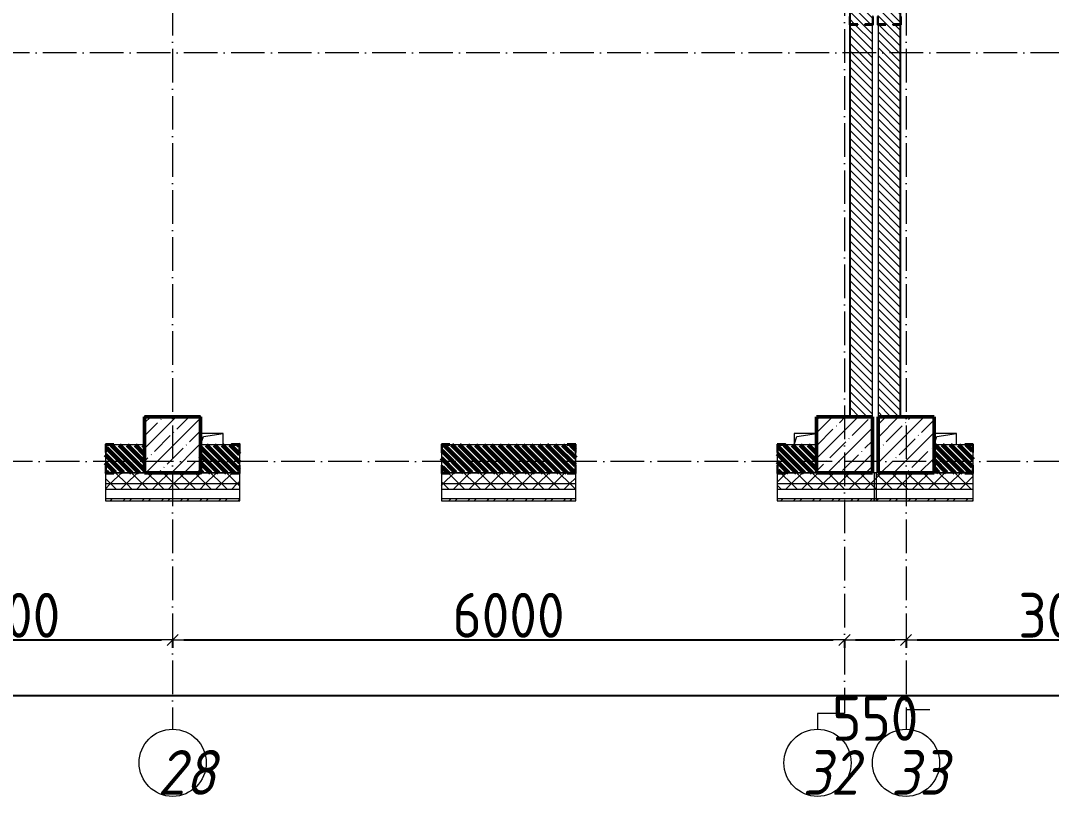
# Model space of a CAD drawing. Header units: millimetres. Extents: x -135211 to 49383, y -8033 to 228499.
# Drawn here: x -92350 to -83144, y 180224 to 187151 of the extents above; entities that cross this region are included whole.
import ezdxf

# ---------------------------------------------------------------- set-up
doc = ezdxf.new("R2010")
doc.units = ezdxf.units.MM
doc.linetypes.add('50_200_ШТРИХ_1Т_ш5_п1_п1_', pattern=[700, 500, -100, 0, -100])
for name, color, linetype, lineweight in [('2) Бетон', 5, 'Continuous', 60), ('A-____-____-DIMS', 7, 'Continuous', 9), ('A-GENM-____-MCUT', 7, 'Continuous', 25), ('A-GENM-____-OTLN', 7, 'Continuous', 9), ('A-GENM-____-OTLN-1', 7, 'Continuous', 25), ('A-WALL-____-MCUT', 7, 'Continuous', 13), ('A-WALL-____-MCUT-1', 7, 'Continuous', 9), ('A-WALL-____-OTLN', 7, 'Continuous', 9), ('A-WALL-____-PATT-1', 7, 'Continuous', 9), ('A-WALL-FNSH-MCUT-1', 7, 'Continuous', 9), ('S-COLS-____-MCUT', 7, 'Continuous', 50), ('S-COLS-____-OTLN', 7, 'Continuous', 9), ('S-GRID-____-IDEN', 7, 'Continuous', 9), ('S-GRID-____-OTLN', 7, 'Continuous', 9), ('S-GRID-____-OTLN-1', 7, '50_200_ШТРИХ_1Т_ш5_п1_п1_', 9)]:
    doc.layers.add(name, color=color, linetype=linetype, lineweight=lineweight)
doc.styles.add('ISOCPEUR_I_9', font='isocpeui.ttf', dxfattribs={"width": 0.9, "height": 250})
doc.styles.add('СПДС', font='isocpeur.ttf', dxfattribs={"width": 0.9})
doc.dimstyles.new('Размера А3', dxfattribs={"dimtxt": 200, "dimasz": 100, "dimexe": 70, "dimexo": 100, "dimgap": 20, "dimtad": 1, "dimdec": 0, "dimrnd": 10, "dimzin": 0, "dimdsep": 46, "dimtxsty": 'СПДС', "dimblk": 'ARROWHEAD_6', "dimcen": 1, "dimclrd": 256, "dimclre": 256, "dimclrt": 256, "dimazin": 0, "dimtfac": 1, "dimtdec": 0, "dimtmove": 2, "dimatfit": 3, "dimfxl": 1, "dimtolj": 1, "dimtzin": 0, "dimarcsym": 0})
pattern_1 = [(135, (-129942.255, 127932.027), (-35.35534, -35.35534), [])]
pattern_2 = [(45, (-129942.25, 127932.03), (-70.71068, 70.71068), []), (135, (-129942.25, 127932.03), (-70.71068, -70.71068), [])]
pattern_3 = [(45, (-129942.25, 127932.03), (-85.53659, 85.53659), []), (45, (-129885.23, 127932.03), (-85.53659, 85.53659), [])]

# ---------------------------------------------------------------- blocks, each defined once
blk = doc.blocks.new('BSC_Колонна _Прямоугольная - 500х500-V16-АР1_План отверстий 3 этажа в осях 1-64_Ю-ЯЯ')
at = {"layer": 'S-COLS-____-OTLN'}
h = blk.add_hatch(dxfattribs=at)
h.set_pattern_fill('FP_23', color=256, style=0, pattern_type=2)
h.set_pattern_definition([(45, (-44950, -55431.04), (-114.04925, 114.04925), []), (45, (-44835.95, -55431.04), (-114.04925, 114.04925), [201.613, -40.323, 3.353, -36.97])])
h.paths.add_polyline_path([(-250, -250), (250, -250), (250, 250), (-250, 250), (-250, 177.9)], flags=0)
at = {"layer": 'S-COLS-____-MCUT'}
for p, q in [((250, 250), (-250, 250)), ((-250, 250), (-250, -250)), ((250, -250), (250, 250)), ((-250, -250), (250, -250))]:
    blk.add_line(p, q, dxfattribs=at)
blk = doc.blocks.new('BSC_Колонна _Прямоугольная - 500х500-V44-АР1_План отверстий 3 этажа в осях 1-64_Ю-ЯЯ')
at = {"layer": 'S-COLS-____-OTLN'}
h = blk.add_hatch(dxfattribs=at)
h.set_pattern_fill('FP_52', color=256, style=0, pattern_type=2)
h.set_pattern_definition([(45, (-38950, -55431.04), (-114.04925, 114.04925), []), (45, (-38835.95, -55431.04), (-114.04925, 114.04925), [201.613, -40.323, 3.353, -36.97])])
h.paths.add_polyline_path([(-250, -250), (250, -250), (250, 250), (-250, 250)], flags=0)
at = {"layer": 'S-COLS-____-MCUT'}
for p, q in [((250, 250), (-250, 250)), ((-250, 250), (-250, -250)), ((250, -250), (250, 250)), ((-250, -250), (250, -250))]:
    blk.add_line(p, q, dxfattribs=at)
blk = doc.blocks.new('BSC_Колонна _Прямоугольная - 500х500-V72-АР1_План отверстий 3 этажа в осях 1-64_Ю-ЯЯ')
at = {"layer": 'S-COLS-____-OTLN'}
h = blk.add_hatch(dxfattribs=at)
h.set_pattern_fill('FP_81', color=256, style=0, pattern_type=2)
h.set_pattern_definition([(45, (-45500, -55431.04), (-114.04925, 114.04925), []), (45, (-45385.95, -55431.04), (-114.04925, 114.04925), [201.613, -40.323, 3.353, -36.97])])
h.paths.add_polyline_path([(-250, -250), (250, -250), (250, 250), (-250, 250), (-250, 177.9)], flags=0)
at = {"layer": 'S-COLS-____-MCUT'}
for p, q in [((250, 250), (-250, 250)), ((-250, 250), (-250, -250)), ((250, -250), (250, 250)), ((-250, -250), (250, -250))]:
    blk.add_line(p, q, dxfattribs=at)
blk = doc.blocks.new('Фахверк_СКБ_Уголок - 250_2700-27497298-АР1_План отверстий 3 этажа в осях 1-64_Ю-ЯЯ')
at = {"layer": 'A-GENM-____-MCUT'}
for p, q in [((200, 181), (125, 181)), ((125, 181), (125, 106)), ((125, 106), (131, 106)), ((131, 106), (131, 175)), ((131, 175), (200, 175)), ((200, 175), (200, 181)), ((131, -6), (125, -6)), ((125, -6), (125, -81)), ((125, -81), (200, -81)), ((131, -75), (131, -6)), ((200, -75), (131, -75)), ((200, -81), (200, -75))]:
    blk.add_line(p, q, dxfattribs=at)
blk = doc.blocks.new('Фахверк_СКБ_Уголок - 200_3550-28267367-АР1_План отверстий 3 этажа в осях 1-64_Ю-ЯЯ')
at = {"layer": 'A-GENM-____-MCUT'}
for p, q in [((200, 156), (125, 156)), ((125, 156), (125, 81)), ((131, 81), (131, 150)), ((131, 150), (200, 150)), ((200, 150), (200, 156)), ((125, 81), (131, 81)), ((131, 19), (125, 19)), ((125, 19), (125, -56)), ((131, -50), (131, 19)), ((125, -56), (200, -56)), ((200, -50), (131, -50)), ((200, -56), (200, -50))]:
    blk.add_line(p, q, dxfattribs=at)
blk = doc.blocks.new('Фахверк_СКБ_Уголок - 200_3550-28187522-АР1_План отверстий 3 этажа в осях 1-64_Ю-ЯЯ')
at = {"layer": 'A-GENM-____-MCUT'}
for p, q in [((125, 156), (50, 156)), ((50, 156), (50, 150)), ((50, 150), (119, 150)), ((119, 150), (119, 81)), ((125, 81), (125, 156)), ((119, 81), (125, 81)), ((125, 19), (119, 19)), ((119, 19), (119, -50)), ((125, -56), (125, 19)), ((119, -50), (50, -50)), ((50, -50), (50, -56)), ((50, -56), (125, -56))]:
    blk.add_line(p, q, dxfattribs=at)
blk = doc.blocks.new('AR_Отверстие прямоугольное _в плите_ - AR_Отверстие прямоугольное _в плите_-V178-АР1_План отверстий 3 этажа в осях 1-64_Ю-ЯЯ')
at = {"layer": 'A-GENM-____-OTLN'}
for p, q in [((100, 50), (-100, 50)), ((-100, -50), (-75, 25)), ((-75, 25), (100, 50)), ((100, -50), (100, 50))]:
    blk.add_line(p, q, dxfattribs=at)
blk = doc.blocks.new('AR_Отверстие прямоугольное _в плите_ - AR_Отверстие прямоугольное _в плите_-V185-АР1_План отверстий 3 этажа в осях 1-64_Ю-ЯЯ')
at = {"layer": 'A-GENM-____-OTLN'}
for p, q in [((100, 50), (-100, 50)), ((-100, 50), (-100, -50)), ((-100, -50), (-75, 25)), ((-75, 25), (100, 50))]:
    blk.add_line(p, q, dxfattribs=at)
blk = doc.blocks.new('Стены 3 - Стены 4-31194751-АР1_План отверстий 3 этажа в осях 1-64_Ю-ЯЯ')
at = {"layer": 'A-WALL-____-MCUT'}
for p, q in [((-1798.5, 41030.2), (-1798.5, 41010.2)), ((-1548.5, 41030.2), (-1798.5, 41030.2)), ((-1798.5, 41010.2), (-1548.5, 41010.2)), ((-1548.5, 41010.2), (-1548.5, 41030.2))]:
    blk.add_line(p, q, dxfattribs=at)
blk = doc.blocks.new('Ось сетки - Круг_Ø6_00__ISO-2_5_0_9K_-25732049-АР1_План отверстий 3 этажа в осях 1-64_Ю-ЯЯ')
at = {"layer": 'S-GRID-____-IDEN'}
blk.add_circle((0, 0), 3, dxfattribs=at)
blk = doc.blocks.new('ARROWHEAD_6')
at = {"color": 0, "linetype": 'Continuous'}
for p, q in [((0, 0), (-1, 0)), ((-0.5, -0.5), (0.5, 0.5))]:
    blk.add_line(p, q, dxfattribs=at)
blk = doc.blocks.new('*D1018')
at = {"layer": 'A-____-____-DIMS', "lineweight": -2, "transparency": 16777216}
for p, q in [((-93992.3, 181626.6), (-93992.3, 181550.5)), ((-93892.3, 181620.5), (-91092.3, 181620.5)), ((-90992.3, 181626.6), (-90992.3, 181550.5))]:
    blk.add_line(p, q, dxfattribs=at)
at = {"layer": 'Defpoints', "color": 0, "transparency": 16777216}
for p in [(-93992.3, 181726.6), (-90992.3, 181726.6), (-90992.3, 181620.5)]:
    blk.add_point(p, dxfattribs=at)
at = {"layer": 'A-____-____-DIMS', "lineweight": -2, "transparency": 16777216, "xscale": 100, "yscale": 100, "zscale": 100, "rotation": 180}
blk.add_blockref('ARROWHEAD_6', (-93992.3, 181620.5), dxfattribs=at)
at = {"layer": 'A-____-____-DIMS', "lineweight": -2, "transparency": 16777216, "xscale": 100, "yscale": 100, "zscale": 100}
blk.add_blockref('ARROWHEAD_6', (-90992.3, 181620.5), dxfattribs=at)
at = {"layer": 'A-____-____-DIMS', "transparency": 16777216, "insert": (-92492.3, 181840.5), "char_height": 400, "attachment_point": 5, "style": 'СПДС'}
blk.add_mtext('\\A1;3000', dxfattribs=at)
blk = doc.blocks.new('*D1019')
at = {"layer": 'A-____-____-DIMS', "lineweight": -2, "transparency": 16777216}
for p, q in [((-90992.3, 181626.6), (-90992.3, 181550.5)), ((-90892.3, 181620.5), (-85092.3, 181620.5)), ((-84992.3, 181626.6), (-84992.3, 181550.5))]:
    blk.add_line(p, q, dxfattribs=at)
at = {"layer": 'Defpoints', "color": 0, "transparency": 16777216}
for p in [(-90992.3, 181726.6), (-84992.3, 181726.6), (-84992.3, 181620.5)]:
    blk.add_point(p, dxfattribs=at)
at = {"layer": 'A-____-____-DIMS', "lineweight": -2, "transparency": 16777216, "xscale": 100, "yscale": 100, "zscale": 100, "rotation": 180}
blk.add_blockref('ARROWHEAD_6', (-90992.3, 181620.5), dxfattribs=at)
at = {"layer": 'A-____-____-DIMS', "lineweight": -2, "transparency": 16777216, "xscale": 100, "yscale": 100, "zscale": 100}
blk.add_blockref('ARROWHEAD_6', (-84992.3, 181620.5), dxfattribs=at)
at = {"layer": 'A-____-____-DIMS', "transparency": 16777216, "insert": (-87992.3, 181840.5), "char_height": 400, "attachment_point": 5, "style": 'СПДС'}
blk.add_mtext('\\A1;6000', dxfattribs=at)
blk = doc.blocks.new('*D1020')
at = {"layer": 'A-____-____-DIMS', "lineweight": -2, "transparency": 16777216}
for p, q in [((-84992.3, 181626.6), (-84992.3, 181550.5)), ((-84892.3, 181620.5), (-84542.3, 181620.5)), ((-84442.3, 181626.6), (-84442.3, 181550.5))]:
    blk.add_line(p, q, dxfattribs=at)
at = {"layer": 'Defpoints', "color": 0, "transparency": 16777216}
for p in [(-84992.3, 181726.6), (-84442.3, 181726.6), (-84442.3, 181620.5)]:
    blk.add_point(p, dxfattribs=at)
at = {"layer": 'A-____-____-DIMS', "lineweight": -2, "transparency": 16777216, "xscale": 100, "yscale": 100, "zscale": 100, "rotation": 180}
blk.add_blockref('ARROWHEAD_6', (-84992.3, 181620.5), dxfattribs=at)
at = {"layer": 'A-____-____-DIMS', "lineweight": -2, "transparency": 16777216, "xscale": 100, "yscale": 100, "zscale": 100}
blk.add_blockref('ARROWHEAD_6', (-84442.3, 181620.5), dxfattribs=at)
at = {"layer": 'A-____-____-DIMS', "transparency": 16777216, "insert": (-84717.3, 180920.5), "char_height": 400, "attachment_point": 5, "style": 'СПДС'}
blk.add_mtext('\\A1;550', dxfattribs=at)
blk = doc.blocks.new('*D1021')
at = {"layer": 'A-____-____-DIMS', "lineweight": -2, "transparency": 16777216}
for p, q in [((-84442.3, 181626.6), (-84442.3, 181550.5)), ((-84342.3, 181620.5), (-81542.3, 181620.5)), ((-81442.3, 181626.6), (-81442.3, 181550.5))]:
    blk.add_line(p, q, dxfattribs=at)
at = {"layer": 'Defpoints', "color": 0, "transparency": 16777216}
for p in [(-84442.3, 181726.6), (-81442.3, 181726.6), (-81442.3, 181620.5)]:
    blk.add_point(p, dxfattribs=at)
at = {"layer": 'A-____-____-DIMS', "lineweight": -2, "transparency": 16777216, "xscale": 100, "yscale": 100, "zscale": 100, "rotation": 180}
blk.add_blockref('ARROWHEAD_6', (-84442.3, 181620.5), dxfattribs=at)
at = {"layer": 'A-____-____-DIMS', "lineweight": -2, "transparency": 16777216, "xscale": 100, "yscale": 100, "zscale": 100}
blk.add_blockref('ARROWHEAD_6', (-81442.3, 181620.5), dxfattribs=at)
at = {"layer": 'A-____-____-DIMS', "transparency": 16777216, "insert": (-82942.3, 181840.5), "char_height": 400, "attachment_point": 5, "style": 'СПДС'}
blk.add_mtext('\\A1;3000', dxfattribs=at)
blk = doc.blocks.new('*D1030')
at = {"layer": 'A-____-____-DIMS', "lineweight": -2, "transparency": 16777216}
for p, q in [((-132292.3, 181129.8), (-132292.3, 181053.7)), ((-132192.3, 181123.7), (-58992.3, 181123.7)), ((-58892.3, 181129.8), (-58892.3, 181053.7))]:
    blk.add_line(p, q, dxfattribs=at)
at = {"layer": 'Defpoints', "color": 0, "transparency": 16777216}
for p in [(-132292.3, 181229.8), (-58892.3, 181229.8), (-58892.3, 181123.7)]:
    blk.add_point(p, dxfattribs=at)
at = {"layer": 'A-____-____-DIMS', "lineweight": -2, "transparency": 16777216, "xscale": 100, "yscale": 100, "zscale": 100, "rotation": 180}
blk.add_blockref('ARROWHEAD_6', (-132292.3, 181123.7), dxfattribs=at)
at = {"layer": 'A-____-____-DIMS', "lineweight": -2, "transparency": 16777216, "xscale": 100, "yscale": 100, "zscale": 100}
blk.add_blockref('ARROWHEAD_6', (-58892.3, 181123.7), dxfattribs=at)
at = {"layer": 'A-____-____-DIMS', "transparency": 16777216, "insert": (-95592.3, 181343.7), "char_height": 400, "attachment_point": 5, "style": 'СПДС'}
blk.add_mtext('\\A1;73400', dxfattribs=at)

msp = doc.modelspace()

# ---------------------------------------------------------------- hatches: boundary and pattern name
at = {"layer": '2) Бетон'}
h = msp.add_hatch(dxfattribs=at)
h.set_pattern_fill('FP_9', color=256, style=0, pattern_type=2)
h.set_pattern_definition(pattern_1)
h.paths.add_polyline_path([(-91242.3, 183113.1), (-91242.3, 183363.1), (-91586.3, 183363.1), (-91586.3, 183294.1), (-91592.3, 183294.1), (-91592.3, 183182.1), (-91586.3, 183182.1), (-91586.3, 183113.1), (-91517.3, 183113.1)], flags=0)
h.paths.add_polyline_path([(-93723.3, 183113.1), (-93398.3, 183113.1), (-93398.3, 183182.1), (-93392.3, 183182.1), (-93392.3, 183294.1), (-93398.3, 183294.1), (-93398.3, 183363.1), (-93742.3, 183363.1), (-93742.3, 183113.1)], flags=0)
h = msp.add_hatch(dxfattribs=at)
h.set_pattern_fill('FP_9', color=256, style=0, pattern_type=2)
h.set_pattern_definition(pattern_1)
h.paths.add_polyline_path([(-85517.3, 183113.1), (-85242.3, 183113.1), (-85242.3, 183363.1), (-85586.3, 183363.1), (-85586.3, 183294.1), (-85592.3, 183294.1), (-85592.3, 183182.1), (-85586.3, 183182.1), (-85586.3, 183113.1)], flags=0)
h.paths.add_polyline_path([(-87467.3, 183113.1), (-87398.3, 183113.1), (-87398.3, 183182.1), (-87392.3, 183182.1), (-87392.3, 183294.1), (-87398.3, 183294.1), (-87398.3, 183363.1), (-88586.3, 183363.1), (-88586.3, 183294.1), (-88592.3, 183294.1), (-88592.3, 183182.1), (-88586.3, 183182.1), (-88586.3, 183113.1), (-87537.1, 183113.1)], flags=0)
h.paths.add_polyline_path([(-90742.3, 183113.1), (-90398.3, 183113.1), (-90398.3, 183182.1), (-90392.3, 183182.1), (-90392.3, 183294.1), (-90398.3, 183294.1), (-90398.3, 183363.1), (-90742.3, 183363.1)], flags=0)
h = msp.add_hatch(dxfattribs=at)
h.set_pattern_fill('FP_9', color=256, style=0, pattern_type=2)
h.set_pattern_definition(pattern_1)
h.paths.add_polyline_path([(-82036.3, 183113.1), (-81692.3, 183113.1), (-81692.3, 183363.1), (-82036.3, 183363.1), (-82036.3, 183294.1), (-82042.3, 183294.1), (-82042.3, 183182.1), (-82036.3, 183182.1)], flags=0)
h.paths.add_polyline_path([(-83848.3, 183113.1), (-83848.3, 183182.1), (-83842.3, 183182.1), (-83842.3, 183294.1), (-83848.3, 183294.1), (-83848.3, 183363.1), (-84192.3, 183363.1), (-84192.3, 183113.1), (-83917.3, 183113.1)], flags=0)
at = {"layer": 'A-WALL-____-PATT-1'}
h = msp.add_hatch(dxfattribs=at)
h.set_pattern_fill('FP_9', color=256, style=0, pattern_type=2)
h.set_pattern_definition(pattern_1)
h.paths.add_polyline_path([(-84942.3, 183613.1), (-84742.3, 183613.1), (-84742.3, 187113.1), (-84811.3, 187113.1), (-84811.3, 187119.1), (-84742.3, 187119.1), (-84742.3, 190613.1), (-84942.3, 190613.1), (-84942.3, 187119.1), (-84873.3, 187119.1), (-84873.3, 187113.1), (-84942.3, 187113.1), (-84942.3, 185155.5)], flags=0)
h = msp.add_hatch(dxfattribs=at)
h.set_pattern_fill('FP_9', color=256, style=0, pattern_type=2)
h.set_pattern_definition(pattern_1)
h.paths.add_polyline_path([(-84692.3, 183613.1), (-84492.3, 183613.1), (-84492.3, 187113.1), (-84561.3, 187113.1), (-84561.3, 187119.1), (-84492.3, 187119.1), (-84492.3, 190613.1), (-84692.3, 190613.1), (-84692.3, 187119.1), (-84623.3, 187119.1), (-84623.3, 187113.1), (-84692.3, 187113.1), (-84692.3, 185155.5)], flags=0)
h = msp.add_hatch(dxfattribs=at)
h.set_pattern_fill('FP_4', color=256, style=0, pattern_type=2)
h.set_pattern_definition(pattern_2)
h.paths.add_polyline_path([(-55722.8, 183013.1), (-55642.3, 183013.1), (-55642.3, 183113.1), (-61992.3, 183113.1), (-61992.3, 183013.1), (-59257.7, 183013.1)], flags=0)
h.paths.add_polyline_path([(-66327.6, 183013.1), (-65942.3, 183013.1), (-65942.3, 183107.1), (-66017.3, 183107.1), (-66017.3, 183113.1), (-66967.3, 183113.1), (-66967.3, 183107.1), (-67042.3, 183107.1), (-67042.3, 183013.1), (-66692.3, 183013.1)], flags=0)
h.paths.add_polyline_path([(-64560.1, 183013.1), (-62992.3, 183013.1), (-62992.3, 183113.1), (-64867.3, 183113.1), (-64867.3, 183107.1), (-64942.3, 183107.1), (-64942.3, 183013.1)], flags=0)
h.paths.add_polyline_path([(-69967.3, 183013.1), (-68842.3, 183013.1), (-68842.3, 183107.1), (-68917.3, 183107.1), (-68917.3, 183113.1), (-69967.3, 183113.1), (-69967.3, 183107.1), (-70042.3, 183107.1), (-70042.3, 183013.1), (-70036.3, 183013.1)], flags=0)
h.paths.add_polyline_path([(-71842.3, 183013.1), (-71842.3, 183107.1), (-71917.3, 183107.1), (-71917.3, 183113.1), (-72967.3, 183113.1), (-72967.3, 183107.1), (-73042.3, 183107.1), (-73042.3, 183013.1), (-72513.7, 183013.1)], flags=0)
h.paths.add_polyline_path([(-75967.3, 183013.1), (-74842.3, 183013.1), (-74842.3, 183107.1), (-74917.3, 183107.1), (-74917.3, 183113.1), (-75967.3, 183113.1), (-75967.3, 183107.1), (-76042.3, 183107.1), (-76042.3, 183013.1)], flags=0)
h.paths.add_polyline_path([(-77917.3, 183013.1), (-77842.3, 183013.1), (-77842.3, 183107.1), (-77917.3, 183107.1), (-77917.3, 183113.1), (-78967.3, 183113.1), (-78967.3, 183107.1), (-79042.3, 183107.1), (-79042.3, 183013.1), (-78699.8, 183013.1)], flags=0)
h.paths.add_polyline_path([(-81692.3, 183013.1), (-80842.3, 183013.1), (-80842.3, 183107.1), (-80917.3, 183107.1), (-80917.3, 183113.1), (-81967.3, 183113.1), (-81967.3, 183107.1), (-82042.3, 183107.1), (-82042.3, 183013.1), (-81967.3, 183013.1)], flags=0)
h.paths.add_polyline_path([(-84002.2, 183013.1), (-83842.3, 183013.1), (-83842.3, 183107.1), (-83917.3, 183107.1), (-83917.3, 183113.1), (-85517.3, 183113.1), (-85517.3, 183107.1), (-85592.3, 183107.1), (-85592.3, 183013.1), (-84885.9, 183013.1)], flags=0)
h.paths.add_polyline_path([(-87537.1, 183013.1), (-87392.3, 183013.1), (-87392.3, 183107.1), (-87467.3, 183107.1), (-87467.3, 183113.1), (-88517.3, 183113.1), (-88517.3, 183107.1), (-88592.3, 183107.1), (-88592.3, 183013.1)], flags=0)
h.paths.add_polyline_path([(-90392.3, 183013.1), (-90392.3, 183107.1), (-90467.3, 183107.1), (-90467.3, 183113.1), (-91517.3, 183113.1), (-91517.3, 183107.1), (-91592.3, 183107.1), (-91592.3, 183013.1), (-91072.1, 183013.1)], flags=0)
h.paths.add_polyline_path([(-93723.3, 183013.1), (-93392.3, 183013.1), (-93392.3, 183107.1), (-93467.3, 183107.1), (-93467.3, 183113.1), (-94517.3, 183113.1), (-94517.3, 183107.1), (-94592.3, 183107.1), (-94592.3, 183013.1), (-94165.1, 183013.1)], flags=0)
h.paths.add_polyline_path([(-97517.3, 183013.1), (-96392.3, 183013.1), (-96392.3, 183107.1), (-96467.3, 183107.1), (-96467.3, 183113.1), (-97517.3, 183113.1), (-97517.3, 183107.1), (-97592.3, 183107.1), (-97592.3, 183013.1), (-97586.3, 183013.1)], flags=0)
h.paths.add_polyline_path([(-100592.3, 183013.1), (-99392.3, 183013.1), (-99392.3, 183107.1), (-99467.3, 183107.1), (-99467.3, 183113.1), (-100517.3, 183113.1), (-100517.3, 183107.1), (-100592.3, 183107.1)], flags=0)
h.paths.add_polyline_path([(-102392.3, 183013.1), (-102392.3, 183107.1), (-102467.3, 183107.1), (-102467.3, 183113.1), (-103517.3, 183113.1), (-103517.3, 183107.1), (-103592.3, 183107.1), (-103592.3, 183013.1), (-102560.6, 183013.1)], flags=0)
h.paths.add_polyline_path([(-106517.3, 183013.1), (-105392.3, 183013.1), (-105392.3, 183107.1), (-105467.3, 183107.1), (-105467.3, 183113.1), (-106517.3, 183113.1), (-106517.3, 183107.1), (-106592.3, 183107.1), (-106592.3, 183013.1), (-106586.3, 183013.1)], flags=0)
h.paths.add_polyline_path([(-108392.3, 183013.1), (-108392.3, 183107.1), (-108467.3, 183107.1), (-108467.3, 183113.1), (-109517.3, 183113.1), (-109517.3, 183107.1), (-109592.3, 183107.1), (-109592.3, 183013.1), (-108467.3, 183013.1)], flags=0)
h.paths.add_polyline_path([(-111742.3, 183013.1), (-111392.3, 183013.1), (-111392.3, 183107.1), (-111467.3, 183107.1), (-111467.3, 183113.1), (-112517.3, 183113.1), (-112517.3, 183107.1), (-112592.3, 183107.1), (-112592.3, 183013.1), (-112242.3, 183013.1)], flags=0)
h.paths.add_polyline_path([(-113592.3, 183013.1), (-113592.3, 183107.1), (-113667.3, 183107.1), (-113667.3, 183113.1), (-123392.3, 183113.1), (-123392.3, 183013.1), (-114049.1, 183013.1)], flags=0)
h.paths.add_polyline_path([(-124392.3, 183013.1), (-124392.3, 183113.1), (-132392.3, 183113.1), (-132392.3, 183013.1), (-126421.4, 183013.1)], flags=0)
h = msp.add_hatch(dxfattribs=at)
h.set_pattern_fill('FP_4', color=256, style=0, pattern_type=2)
h.set_pattern_definition(pattern_2)
h.paths.add_polyline_path([(-55642.3, 182963.1), (-55642.3, 183013.1), (-61992.3, 183013.1), (-61992.3, 182963.1), (-55722.8, 182963.1)], flags=0)
h.paths.add_polyline_path([(-62992.3, 182963.1), (-62992.3, 183013.1), (-64942.3, 183013.1), (-64942.3, 182963.1), (-64560.1, 182963.1)], flags=0)
h.paths.add_polyline_path([(-68842.3, 182963.1), (-68842.3, 183013.1), (-70042.3, 183013.1), (-70042.3, 182963.1), (-69862.5, 182963.1)], flags=0)
h.paths.add_polyline_path([(-66327.6, 182963.1), (-65942.3, 182963.1), (-65942.3, 183013.1), (-67042.3, 183013.1), (-67042.3, 182963.1)], flags=0)
h.paths.add_polyline_path([(-72513.7, 182963.1), (-71842.3, 182963.1), (-71842.3, 183013.1), (-73042.3, 183013.1), (-73042.3, 182963.1)], flags=0)
h.paths.add_polyline_path([(-74842.3, 182963.1), (-74842.3, 183013.1), (-76042.3, 183013.1), (-76042.3, 182963.1), (-75164.9, 182963.1)], flags=0)
h.paths.add_polyline_path([(-77842.3, 182963.1), (-77842.3, 183013.1), (-79042.3, 183013.1), (-79042.3, 182963.1), (-78699.8, 182963.1)], flags=0)
h.paths.add_polyline_path([(-80842.3, 182963.1), (-80842.3, 183013.1), (-82042.3, 183013.1), (-82042.3, 182963.1), (-81351, 182963.1)], flags=0)
h.paths.add_polyline_path([(-83842.3, 182963.1), (-83842.3, 183013.1), (-85592.3, 183013.1), (-85592.3, 182963.1), (-84002.2, 182963.1)], flags=0)
h.paths.add_polyline_path([(-87392.3, 182963.1), (-87392.3, 183013.1), (-88592.3, 183013.1), (-88592.3, 182963.1), (-87537.1, 182963.1)], flags=0)
h.paths.add_polyline_path([(-90392.3, 182963.1), (-90392.3, 183013.1), (-91592.3, 183013.1), (-91592.3, 182963.1), (-91072.1, 182963.1)], flags=0)
h.paths.add_polyline_path([(-93392.3, 182963.1), (-93392.3, 183013.1), (-94592.3, 183013.1), (-94592.3, 182963.1), (-93723.3, 182963.1)], flags=0)
h.paths.add_polyline_path([(-97592.3, 182963.1), (-96392.3, 182963.1), (-96392.3, 183013.1), (-97592.3, 183013.1)], flags=0)
h.paths.add_polyline_path([(-99909.4, 182963.1), (-99392.3, 182963.1), (-99392.3, 183013.1), (-100592.3, 183013.1), (-100592.3, 182963.1)], flags=0)
h.paths.add_polyline_path([(-102560.6, 182963.1), (-102392.3, 182963.1), (-102392.3, 183013.1), (-103592.3, 183013.1), (-103592.3, 182963.1), (-103444.3, 182963.1)], flags=0)
h.paths.add_polyline_path([(-105392.3, 182963.1), (-105392.3, 183013.1), (-106592.3, 183013.1), (-106592.3, 182963.1), (-106095.5, 182963.1)], flags=0)
h.paths.add_polyline_path([(-108746.7, 182963.1), (-108392.3, 182963.1), (-108392.3, 183013.1), (-109592.3, 183013.1), (-109592.3, 182963.1)], flags=0)
h.paths.add_polyline_path([(-111397.9, 182963.1), (-111392.3, 182963.1), (-111392.3, 183013.1), (-112592.3, 183013.1), (-112592.3, 182963.1), (-112281.6, 182963.1)], flags=0)
h.paths.add_polyline_path([(-114049.1, 182963.1), (-113592.3, 182963.1), (-113592.3, 183013.1), (-123392.3, 183013.1), (-123392.3, 182963.1), (-115816.6, 182963.1)], flags=0)
h.paths.add_polyline_path([(-124392.3, 182963.1), (-124392.3, 183013.1), (-132492.3, 183013.1), (-132492.3, 182963.1), (-126421.4, 182963.1)], flags=0)
h = msp.add_hatch(dxfattribs=at)
h.set_pattern_fill('FP_6', color=256, style=0, pattern_type=2)
h.set_pattern_definition(pattern_3)
h.paths.add_polyline_path([(-84885.9, 182863.1), (-84727.3, 182863.1), (-84727.3, 182883.1), (-85592.3, 182883.1), (-85592.3, 182863.1)], flags=0)
h.paths.add_polyline_path([(-87392.3, 182863.1), (-87392.3, 182883.1), (-88592.3, 182883.1), (-88592.3, 182863.1), (-87537.1, 182863.1)], flags=0)
h.paths.add_polyline_path([(-90392.3, 182863.1), (-90392.3, 182883.1), (-91592.3, 182883.1), (-91592.3, 182863.1), (-91072.1, 182863.1)], flags=0)
h.paths.add_polyline_path([(-93392.3, 182863.1), (-93392.3, 182883.1), (-94592.3, 182883.1), (-94592.3, 182863.1), (-93723.3, 182863.1)], flags=0)
h.paths.add_polyline_path([(-96392.3, 182863.1), (-96392.3, 182883.1), (-97592.3, 182883.1), (-97592.3, 182863.1), (-97258.2, 182863.1)], flags=0)
h.paths.add_polyline_path([(-99909.4, 182863.1), (-99392.3, 182863.1), (-99392.3, 182883.1), (-100592.3, 182883.1), (-100592.3, 182863.1)], flags=0)
h.paths.add_polyline_path([(-102560.6, 182863.1), (-102392.3, 182863.1), (-102392.3, 182883.1), (-103592.3, 182883.1), (-103592.3, 182863.1), (-103444.3, 182863.1)], flags=0)
h.paths.add_polyline_path([(-106592.3, 182863.1), (-105392.3, 182863.1), (-105392.3, 182883.1), (-106592.3, 182883.1)], flags=0)
h.paths.add_polyline_path([(-109592.3, 182863.1), (-108392.3, 182863.1), (-108392.3, 182883.1), (-109592.3, 182883.1)], flags=0)
h.paths.add_polyline_path([(-112592.3, 182863.1), (-111392.3, 182863.1), (-111392.3, 182883.1), (-112592.3, 182883.1)], flags=0)
h.paths.add_polyline_path([(-113592.3, 182863.1), (-113592.3, 182883.1), (-123392.3, 182883.1), (-123392.3, 182863.1), (-114049.1, 182863.1)], flags=0)
h.paths.add_polyline_path([(-124392.3, 182863.1), (-124392.3, 182883.1), (-132622.3, 182883.1), (-132622.3, 182863.1), (-126421.4, 182863.1)], flags=0)
h = msp.add_hatch(dxfattribs=at)
h.set_pattern_fill('FP_6', color=256, style=0, pattern_type=2)
h.set_pattern_definition(pattern_3)
h.paths.add_polyline_path([(-69862.5, 182863.1), (-69422.3, 182863.1), (-69422.3, 182883.1), (-70042.3, 182883.1), (-70042.3, 182863.1)], flags=0)
h.paths.add_polyline_path([(-71842.3, 182863.1), (-71842.3, 182883.1), (-73042.3, 182883.1), (-73042.3, 182863.1), (-72513.7, 182863.1)], flags=0)
h.paths.add_polyline_path([(-76042.3, 182863.1), (-74842.3, 182863.1), (-74842.3, 182883.1), (-76042.3, 182883.1)], flags=0)
h.paths.add_polyline_path([(-77842.3, 182863.1), (-77842.3, 182883.1), (-79042.3, 182883.1), (-79042.3, 182863.1), (-78699.8, 182863.1)], flags=0)
h.paths.add_polyline_path([(-81351, 182863.1), (-80842.3, 182863.1), (-80842.3, 182883.1), (-82042.3, 182883.1), (-82042.3, 182863.1)], flags=0)
h.paths.add_polyline_path([(-83842.3, 182863.1), (-83842.3, 182883.1), (-84707.3, 182883.1), (-84707.3, 182863.1), (-84002.2, 182863.1)], flags=0)

# ---------------------------------------------------------------- linework, layer by layer
for points in [[(-84942.3, 183613.1), (-84942.3, 190613.1)], [(-84492.3, 183613.1), (-84492.3, 190613.1)], [(-91242.3, 183363.1), (-91242.3, 183613.1), (-90742.3, 183613.1), (-90742.3, 183363.1)]]:
    msp.add_lwpolyline(points)
at = {"layer": 'A-WALL-____-MCUT'}
for p, q in [((-84942.3, 187113.1), (-84942.3, 183613.1)), ((-84742.3, 183613.1), (-84742.3, 187113.1)), ((-84692.3, 187113.1), (-84692.3, 183613.1)), ((-84492.3, 183613.1), (-84492.3, 187113.1)), ((-91592.3, 183294.1), (-91592.3, 183182.1)), ((-91242.3, 183363.1), (-91517.3, 183363.1)), ((-90467.3, 183363.1), (-90742.3, 183363.1)), ((-90392.3, 183182.1), (-90392.3, 183294.1)), ((-88592.3, 183294.1), (-88592.3, 183182.1)), ((-87467.3, 183363.1), (-88517.3, 183363.1)), ((-87392.3, 183182.1), (-87392.3, 183294.1)), ((-85592.3, 183294.1), (-85592.3, 183182.1)), ((-85242.3, 183363.1), (-85517.3, 183363.1)), ((-83917.3, 183363.1), (-84192.3, 183363.1)), ((-83842.3, 183182.1), (-83842.3, 183294.1)), ((-84692.3, 183113.1), (-84742.3, 183113.1)), ((-91592.3, 183107.1), (-91592.3, 182883.1)), ((-90392.3, 182883.1), (-90392.3, 183107.1)), ((-88592.3, 183107.1), (-88592.3, 182883.1)), ((-87392.3, 182883.1), (-87392.3, 183107.1)), ((-85592.3, 183107.1), (-85592.3, 182883.1)), ((-83842.3, 182883.1), (-83842.3, 183107.1)), ((-91592.3, 182883.1), (-90392.3, 182883.1)), ((-88592.3, 182883.1), (-87392.3, 182883.1)), ((-85592.3, 182883.1), (-83842.3, 182883.1))]:
    msp.add_line(p, q, dxfattribs=at)
at = {"layer": 'A-WALL-____-MCUT-1'}
for p, q in [((-91242.3, 183113.1), (-91517.3, 183113.1)), ((-91517.3, 183113.1), (-91242.3, 183113.1)), ((-90467.3, 183113.1), (-90742.3, 183113.1)), ((-90742.3, 183113.1), (-90467.3, 183113.1)), ((-87467.3, 183113.1), (-88517.3, 183113.1)), ((-88517.3, 183113.1), (-87467.3, 183113.1)), ((-85242.3, 183113.1), (-85517.3, 183113.1)), ((-85517.3, 183113.1), (-85242.3, 183113.1)), ((-83917.3, 183113.1), (-84192.3, 183113.1)), ((-84192.3, 183113.1), (-83917.3, 183113.1)), ((-90392.3, 183013.1), (-91592.3, 183013.1)), ((-90392.3, 182963.1), (-91592.3, 182963.1)), ((-87392.3, 183013.1), (-88592.3, 183013.1)), ((-87392.3, 182963.1), (-88592.3, 182963.1)), ((-83842.3, 183013.1), (-85592.3, 183013.1)), ((-83842.3, 182963.1), (-85592.3, 182963.1))]:
    msp.add_line(p, q, dxfattribs=at)
at = {"layer": 'A-WALL-FNSH-MCUT-1'}
for p, q in [((-91592.3, 182883.1), (-91592.3, 182863.1)), ((-91592.3, 182863.1), (-90392.3, 182863.1)), ((-90392.3, 182863.1), (-90392.3, 182883.1)), ((-88592.3, 182883.1), (-88592.3, 182883.1)), ((-88592.3, 182883.1), (-88592.3, 182863.1)), ((-88592.3, 182863.1), (-87392.3, 182863.1)), ((-87392.3, 182863.1), (-87392.3, 182883.1)), ((-85592.3, 182883.1), (-85592.3, 182883.1)), ((-85592.3, 182883.1), (-85592.3, 182863.1)), ((-85592.3, 182863.1), (-84727.3, 182863.1)), ((-84727.3, 182863.1), (-84727.3, 182883.1)), ((-84707.3, 182883.1), (-84707.3, 182863.1)), ((-84707.3, 182863.1), (-83842.3, 182863.1)), ((-83842.3, 182863.1), (-83842.3, 182883.1)), ((-83842.3, 182883.1), (-83842.3, 182883.1))]:
    msp.add_line(p, q, dxfattribs=at)
at = {"layer": 'S-GRID-____-OTLN'}
msp.add_line((-84442.3, 180999.4), (-84228.1, 180999.4), dxfattribs=at)
at = {"layer": 'S-GRID-____-OTLN-1', "color": 251, "ltscale": 0.6, "true_color": 0x636466}
for p, q in [((-90992.3, 218824.9), (-90992.3, 180823.6)), ((-84442.3, 218824.9), (-84442.3, 180823.6)), ((-84992.3, 218581.2), (-84992.3, 180962.3)), ((-54462.2, 186863.1), (-134611, 186863.1)), ((-25867.8, 183213.1), (-134611, 183213.1)), ((-85232.6, 180962.3), (-85232.6, 180823.6)), ((-84992.3, 180962.3), (-85232.6, 180962.3))]:
    msp.add_line(p, q, dxfattribs=at)

# ---------------------------------------------------------------- block references
at = {"layer": 'A-GENM-____-OTLN'}
for name, p in [('AR_Отверстие прямоугольное _в плите_ - AR_Отверстие прямоугольное _в плите_-V178-АР1_План отверстий 3 этажа в осях 1-64_Ю-ЯЯ', (-90642.3, 183413.1)), ('AR_Отверстие прямоугольное _в плите_ - AR_Отверстие прямоугольное _в плите_-V185-АР1_План отверстий 3 этажа в осях 1-64_Ю-ЯЯ', (-85342.3, 183413.1)), ('AR_Отверстие прямоугольное _в плите_ - AR_Отверстие прямоугольное _в плите_-V178-АР1_План отверстий 3 этажа в осях 1-64_Ю-ЯЯ', (-84092.3, 183413.1))]:
    msp.add_blockref(name, p, dxfattribs=at)
at = {"layer": 'A-GENM-____-OTLN-1'}
for name, p, rotation in [('Фахверк_СКБ_Уголок - 200_3550-28267367-АР1_План отверстий 3 этажа в осях 1-64_Ю-ЯЯ', (-84792.3, 186988.1), 89.99999999999993), ('Фахверк_СКБ_Уголок - 200_3550-28187522-АР1_План отверстий 3 этажа в осях 1-64_Ю-ЯЯ', (-84642.3, 187238.1), 269.9999999999999), ('Фахверк_СКБ_Уголок - 250_2700-27497298-АР1_План отверстий 3 этажа в осях 1-64_Ю-ЯЯ', (-90267.3, 183288.1), 180), ('Фахверк_СКБ_Уголок - 250_2700-27497298-АР1_План отверстий 3 этажа в осях 1-64_Ю-ЯЯ', (-87267.3, 183288.1), 180), ('Фахверк_СКБ_Уголок - 250_2700-27497298-АР1_План отверстий 3 этажа в осях 1-64_Ю-ЯЯ', (-83717.3, 183288.1), 180)]:
    msp.add_blockref(name, p, dxfattribs=dict(at, rotation=rotation))
for p in [(-91717.3, 183188.1), (-88717.3, 183188.1), (-85717.3, 183188.1)]:
    msp.add_blockref('Фахверк_СКБ_Уголок - 250_2700-27497298-АР1_План отверстий 3 этажа в осях 1-64_Ю-ЯЯ', p, dxfattribs=at)
at = {"layer": 'A-WALL-____-OTLN', "rotation": 89.9999999999999}
msp.add_blockref('Стены 3 - Стены 4-31194751-АР1_План отверстий 3 этажа в осях 1-64_Ю-ЯЯ', (-43697, 184661.6), dxfattribs=at)
at = {"layer": 'S-COLS-____-OTLN'}
for name, p in [('BSC_Колонна _Прямоугольная - 500х500-V44-АР1_План отверстий 3 этажа в осях 1-64_Ю-ЯЯ', (-90992.3, 183363.1)), ('BSC_Колонна _Прямоугольная - 500х500-V16-АР1_План отверстий 3 этажа в осях 1-64_Ю-ЯЯ', (-84992.3, 183363.1)), ('BSC_Колонна _Прямоугольная - 500х500-V72-АР1_План отверстий 3 этажа в осях 1-64_Ю-ЯЯ', (-84442.3, 183363.1))]:
    msp.add_blockref(name, p, dxfattribs=at)
at = {"layer": 'S-GRID-____-IDEN', "xscale": 99.99999999999993, "yscale": 99.99999999999993, "zscale": 99.99999999999993, "rotation": 180}
for p in [(-90992.3, 180523.6), (-85232.6, 180523.6), (-84442.3, 180523.6)]:
    msp.add_blockref('Ось сетки - Круг_Ø6_00__ISO-2_5_0_9K_-25732049-АР1_План отверстий 3 этажа в осях 1-64_Ю-ЯЯ', p, dxfattribs=at)

# ---------------------------------------------------------------- texts
at = {"layer": 'S-GRID-____-IDEN', "char_height": 400, "width": 404.05, "attachment_point": 1, "style": 'ISOCPEUR_I_9'}
for s, insert in [('28', (-91126.6, 180637.5)), ('32', (-85367, 180637.5)), ('33', (-84576.6, 180637.5))]:
    msp.add_mtext(s, dxfattribs=dict(at, insert=insert))

# ---------------------------------------------------------------- dimensions: what is measured, and where the dimension line sits
at = {"layer": 'A-____-____-DIMS'}
for base, p1, p2, picture, middle in [((-90992.3, 181620.5), (-93992.3, 181726.6), (-90992.3, 181726.6), '*D1018', (-92492.3, 181840.5)), ((-84992.3, 181620.5), (-90992.3, 181726.6), (-84992.3, 181726.6), '*D1019', (-87992.3, 181840.5)), ((-81442.3, 181620.5), (-84442.3, 181726.6), (-81442.3, 181726.6), '*D1021', (-82942.3, 181840.5)), ((-84442.3, 181620.5), (-84992.3, 181726.6), (-84442.3, 181726.6), '*D1020', (-84717.3, 180920.5)), ((-58892.3, 181123.7), (-132292.3, 181229.8), (-58892.3, 181229.8), '*D1030', (-95592.3, 181343.7))]:
    dim = msp.add_linear_dim(base=base, p1=p1, p2=p2, dimstyle='Размера А3', override={"dimtxt": 400}, dxfattribs=at)
    dim.commit()
    dim.dimension.update_dxf_attribs({"geometry": picture, "text_midpoint": middle})

doc.saveas('drawing.dxf')
